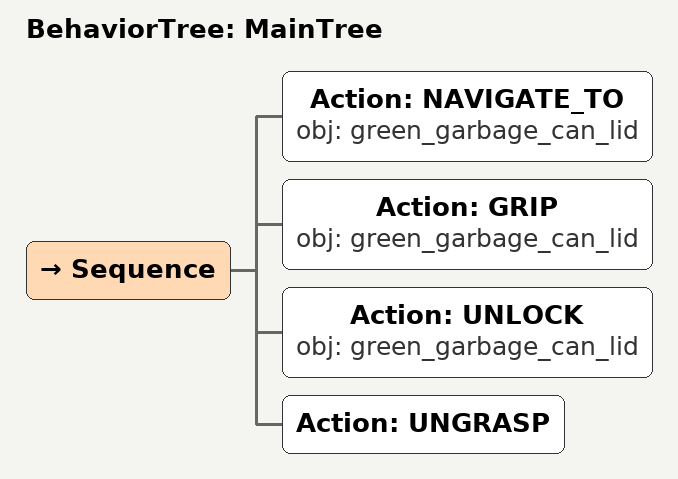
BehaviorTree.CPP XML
<root main_tree_to_execute="MainTree">
  <BehaviorTree ID="MainTree">
    <Sequence>
      <!-- Navigate to green_garbage_can_lid -->
      <Action ID="NAVIGATE_TO" obj="green_garbage_can_lid" />
      <!-- Grip green_garbage_can_lid -->
      <Action ID="GRIP" obj="green_garbage_can_lid" />
      <!-- Unlock green_garbage_can_lid -->
      <Action ID="UNLOCK" obj="green_garbage_can_lid" />
      <!-- Ungrasp -->
      <Action ID="UNGRASP" />
    </Sequence>
  </BehaviorTree>
</root>
